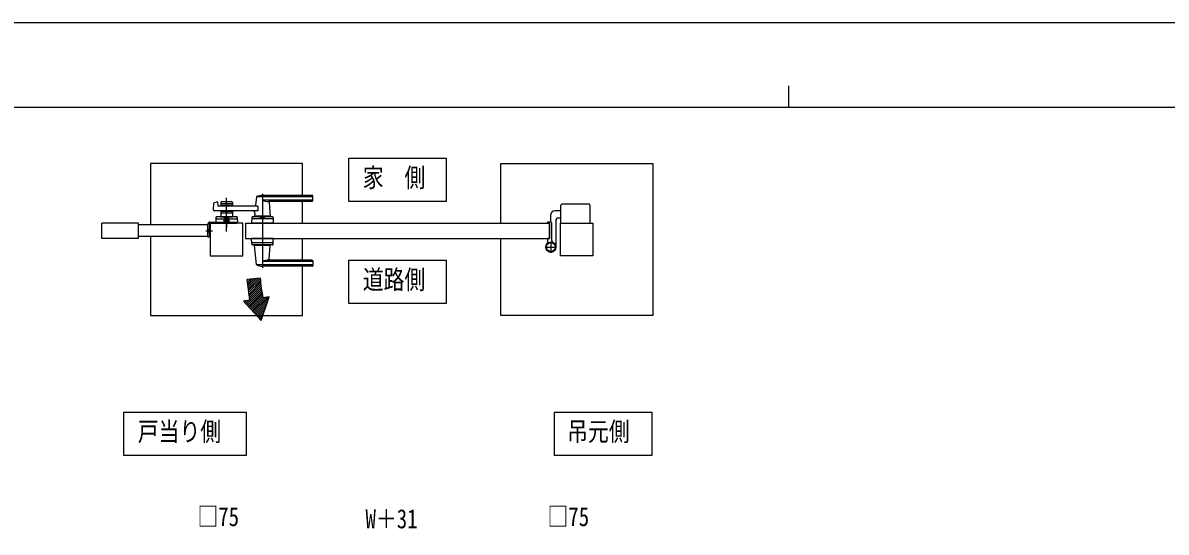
# Model space of a CAD drawing. Units: millimetres, scale not verified. Extents: x -4205 to 4205, y -2970 to 2970.
# Drawn here: x -1768 to 864, y 1797 to 2970 of the extents above; entities that cross this region are included whole.
import ezdxf
from ezdxf.enums import TextEntityAlignment as Align

# ---------------------------------------------------------------- set-up
doc = ezdxf.new("R2010")
doc.units = ezdxf.units.MM
doc.header["$LTSCALE"] = 12
for name, color, linetype in [('0-2_USER1', 3, 'Continuous'), ('0-3_YKK_A1', 4, 'Continuous'), ('0-4_YKK_D', 6, 'Continuous'), ('0-5_YKK_ZWAK', 7, 'Continuous')]:
    doc.layers.add(name, color=color, linetype=linetype)
doc.styles.add('ＭＳ ゴシック', font='')
doc.styles.get('ＭＳ ゴシック').set_extended_font_data('MS Gothic')

msp = doc.modelspace()

# ---------------------------------------------------------------- linework, layer by layer
at = {"layer": '0-2_USER1'}
for points in [[(-1017.48, 2558.5), (-1017.48, 2658.5), (-793.48, 2658.5), (-793.48, 2558.5)], [(-1017.48, 2323.5), (-1017.48, 2423.5), (-793.48, 2423.5), (-793.48, 2323.5)], [(-1535.48, 1973.5), (-1535.48, 2073.5), (-1253.88, 2073.5), (-1253.88, 1973.5)], [(-543.88, 1973.5), (-543.88, 2073.5), (-319.88, 2073.5), (-319.88, 1973.5)]]:
    msp.add_lwpolyline(points, close=True, dxfattribs=at)
at = {"layer": '0-3_YKK_A1'}
for p, q in [((-1473.98, 2646), (-1473.98, 2504.5)), ((-1329.31, 2539.16), (-1328.09, 2554.57)), ((-1326.58, 2556.35), (-1321.16, 2557.7)), ((-1319.92, 2556.78), (-1319.53, 2548.95)), ((-1312.48, 2556.5), (-1312.48, 2548)), ((-1285.48, 2553.5), (-1312.48, 2553.5)), ((-1310.48, 2558.5), (-1287.48, 2558.5)), ((-1298.98, 2489.6), (-1298.98, 2567.06)), ((-1285.48, 2556.5), (-1285.48, 2548)), ((-1230.53, 2568.89), (-1232.23, 2549.81)), ((-1101.48, 2569.48), (-1230.27, 2569.48)), ((-1216.48, 2576.5), (-1216.48, 2405.5)), ((-1101.48, 2572.5), (-1216.48, 2572.5)), ((-1101.48, 2561.83), (-1216.48, 2561.83)), ((-1102.48, 2558.5), (-1201.5, 2558.5)), ((-1201.31, 2556.31), (-1198.51, 2524.82)), ((-1123.98, 2508.5), (-1123.98, 2558.5)), ((-1100.48, 2560.5), (-1100.48, 2571.5)), ((-1226.92, 2548), (-1318.53, 2548)), ((-1312.48, 2537), (-1312.48, 2523.5)), ((-1285.48, 2531.5), (-1312.48, 2531.5)), ((-1301.4, 2549.5), (-1310.48, 2549.5)), ((-1301.4, 2535.5), (-1310.48, 2535.5)), ((-1299.34, 2551.15), (-1300.69, 2549.79)), ((-1299.34, 2533.85), (-1300.69, 2535.21)), ((-1298.63, 2551.15), (-1297.28, 2549.79)), ((-1298.63, 2533.85), (-1297.28, 2535.21)), ((-1287.48, 2549.5), (-1296.57, 2549.5)), ((-1287.48, 2535.5), (-1296.57, 2535.5)), ((-1285.48, 2537), (-1285.48, 2523.5)), ((-1233.85, 2531.55), (-1234.45, 2524.82)), ((-552.98, 2527), (-552.98, 2511)), ((-529.48, 2537), (-542.98, 2537)), ((-529.48, 2508.5), (-529.48, 2550)), ((-464.48, 2552), (-527.48, 2552)), ((-462.48, 2550), (-462.48, 2508.5)), ((-1586.48, 2473.5), (-1586.48, 2508.5)), ((-1501.48, 2508.5), (-1586.48, 2508.5)), ((-1501.48, 2473.5), (-1501.48, 2508.5)), ((-1341.98, 2504.5), (-1501.48, 2504.5)), ((-1341.98, 2476.5), (-1341.98, 2506.5)), ((-1339.48, 2506.5), (-1339.48, 2476.5)), ((-1339.48, 2501), (-1336.48, 2501)), ((-1337.48, 2511), (-1276.48, 2511)), ((-1337.48, 2508.5), (-1276.48, 2508.5)), ((-1336.48, 2481), (-1336.48, 2501)), ((-1323.54, 2521.57), (-1323.98, 2508.5)), ((-1273.98, 2508.5), (-1323.98, 2508.5)), ((-1321.71, 2518.5), (-1276.25, 2518.5)), ((-1276.41, 2523.5), (-1321.55, 2523.5)), ((-1312.48, 2523.5), (-1285.48, 2523.5)), ((-1292.73, 2512.6), (-1305.23, 2512.6)), ((-1305.23, 2512.6), (-1305.23, 2511)), ((-1292.73, 2511), (-1305.23, 2511)), ((-1303.98, 2517.8), (-1304.75, 2517.35)), ((-1304.56, 2512.6), (-1304.56, 2513.8)), ((-1303.98, 2517.8), (-1293.98, 2517.8)), ((-1303.48, 2520.7), (-1303.48, 2523.5)), ((-1303.48, 2520.7), (-1294.48, 2520.7)), ((-1302.48, 2511), (-1302.48, 2508.5)), ((-1301.87, 2513.8), (-1301.87, 2517.35)), ((-1298.98, 2519.31), (-1298.98, 2498.37)), ((-1296.09, 2513.8), (-1296.09, 2517.35)), ((-1295.48, 2511), (-1295.48, 2508.5)), ((-1293.98, 2517.8), (-1293.21, 2517.35)), ((-1293.41, 2512.6), (-1293.41, 2513.8)), ((-1293.21, 2513.8), (-1293.21, 2517.35)), ((-1292.73, 2512.6), (-1292.73, 2511)), ((-1276.48, 2511), (-1276.48, 2508.5)), ((-1274.42, 2521.57), (-1273.98, 2508.5)), ((-1241.04, 2521.57), (-1241.48, 2508.5)), ((-1191.48, 2508.5), (-1241.48, 2508.5)), ((-1193.75, 2518.5), (-1239.21, 2518.5)), ((-1193.91, 2523.5), (-1239.05, 2523.5)), ((-1198.48, 2524.49), (-1234.48, 2524.49)), ((-1234.48, 2523.5), (-1234.48, 2524.49)), ((-1198.81, 2524.49), (-1234.15, 2524.49)), ((-1231.48, 2524.49), (-1233.65, 2524.49)), ((-1221.23, 2508.5), (-1211.73, 2508.5)), ((-1220.98, 2520.7), (-1220.98, 2523.5)), ((-1198.81, 2524.49), (-1201.48, 2524.49)), ((-1198.48, 2523.5), (-1198.48, 2524.49)), ((-1191.92, 2521.57), (-1191.48, 2508.5)), ((-560.48, 2509.3), (-560.48, 2510)), ((-555.78, 2508.8), (-559.98, 2508.8)), ((-552.48, 2511), (-559.48, 2511)), ((-555.48, 2473.5), (-555.48, 2508.5)), ((-550.48, 2468.44), (-550.48, 2509)), ((-540.98, 2516), (-540.98, 2453.5)), ((-529.48, 2520), (-536.98, 2520)), ((-1341.98, 2477.5), (-1501.48, 2477.5)), ((-1346.85, 2491), (-1331.79, 2491)), ((-1341.98, 2493.75), (-1339.48, 2493.75)), ((-1341.98, 2488.25), (-1339.48, 2488.25)), ((-1339.48, 2476.5), (-1341.98, 2476.5)), ((-1339.48, 2481), (-1336.48, 2481)), ((-1501.48, 2473.5), (-1586.48, 2473.5)), ((-1241.04, 2460.43), (-1241.48, 2473.5)), ((-1191.48, 2473.5), (-1241.48, 2473.5)), ((-1193.75, 2463.5), (-1239.21, 2463.5)), ((-1193.91, 2458.5), (-1239.05, 2458.5)), ((-1234.48, 2458.5), (-1234.48, 2457.5)), ((-1198.48, 2457.5), (-1234.48, 2457.5)), ((-1230.53, 2413.1), (-1234.45, 2457.17)), ((-1201.31, 2425.68), (-1198.5, 2457.17)), ((-1198.48, 2458.5), (-1198.48, 2457.5)), ((-1191.92, 2460.43), (-1191.48, 2473.5)), ((-1123.98, 2423.5), (-1123.98, 2473.5)), ((-565.48, 2453.5), (-539.48, 2453.5)), ((-560.48, 2472.7), (-560.48, 2463.66)), ((-555.78, 2473.2), (-559.98, 2473.2)), ((-552.48, 2466.5), (-552.48, 2440.5)), ((-1102.48, 2423.5), (-1201.5, 2423.5)), ((-1101.48, 2412.52), (-1230.27, 2412.52)), ((-1101.48, 2420.17), (-1216.48, 2420.17)), ((-1101.48, 2409.5), (-1216.48, 2409.5)), ((-1100.48, 2421.5), (-1100.48, 2410.5)), ((-1221.98, 2382.18), (-1251.81, 2379)), ((-1249.29, 2379.27), (-1251.54, 2377.02)), ((-1244.26, 2379.81), (-1251.01, 2373.06)), ((-1239.24, 2380.34), (-1250.48, 2369.1)), ((-1234.21, 2380.88), (-1249.95, 2365.14)), ((-1229.19, 2381.41), (-1249.42, 2361.18)), ((-1224.16, 2381.95), (-1248.9, 2357.21)), ((-1221.73, 2379.89), (-1248.37, 2353.25)), ((-1221.27, 2375.86), (-1247.85, 2349.28)), ((-1220.79, 2371.84), (-1247.33, 2345.31)), ((-1218.67, 2356.01), (-1253.23, 2321.45)), ((-1218.09, 2352.1), (-1251.1, 2319.09)), ((-1217.48, 2348.22), (-1248.97, 2316.73)), ((-1216.86, 2344.35), (-1246.83, 2314.37)), ((-1220.29, 2367.85), (-1246.81, 2341.34)), ((-1219.77, 2363.88), (-1246.3, 2337.36)), ((-1219.23, 2359.94), (-1245.78, 2333.39)), ((-1245.51, 2331.31), (-1259.85, 2328.79)), ((-1219.63, 2284.27), (-1259.85, 2328.79)), ((-1259.26, 2328.89), (-1259.62, 2328.53)), ((-1253.81, 2329.85), (-1257.49, 2326.17)), ((-1248.36, 2330.81), (-1255.36, 2323.81)), ((-1216.21, 2340.5), (-1244.7, 2312.01)), ((-1215.55, 2336.68), (-1242.57, 2309.66)), ((-1210.2, 2337.54), (-1240.44, 2307.3)), ((-1204.75, 2338.5), (-1238.31, 2304.94)), ((-1201.4, 2337.36), (-1236.18, 2302.58)), ((-1203.75, 2330.52), (-1234.05, 2300.22)), ((-1206.1, 2323.68), (-1231.92, 2297.86)), ((-1208.45, 2316.84), (-1229.79, 2295.5)), ((-1219.63, 2284.27), (-1200.77, 2339.2)), ((-1200.77, 2339.2), (-1215.54, 2336.6)), ((-1210.8, 2310), (-1227.65, 2293.14)), ((-1213.14, 2303.16), (-1225.52, 2290.78)), ((-1215.49, 2296.32), (-1223.39, 2288.42)), ((-1217.84, 2289.48), (-1221.26, 2286.07))]:
    msp.add_line(p, q, dxfattribs=at)
for points in [[(-1123.98, 2572.5), (-1123.98, 2646), (-1473.98, 2646)], [(-317.98, 2646), (-317.98, 2296), (-667.98, 2296), (-667.98, 2473.5)], [(-667.98, 2508.5), (-667.98, 2646), (-317.98, 2646)], [(-1226.92, 2548), (-1226.92, 2537), (-1327.31, 2537)], [(-1293.21, 2513.8), (-1304.75, 2513.8), (-1304.75, 2517.35)], [(-1303.48, 2520.7), (-1294.48, 2520.7), (-1294.48, 2523.5)], [(-1302.03, 2517.8), (-1300.88, 2515.44), (-1298.98, 2514.43)], [(-1295.93, 2517.8), (-1297.08, 2515.44), (-1298.98, 2514.43)], [(-1255.48, 2508.5), (-1255.48, 2473.5), (-555.48, 2473.5)], [(-1255.48, 2508.5), (-555.48, 2508.5), (-555.48, 2473.5)], [(-1220.98, 2520.7), (-1211.98, 2520.7), (-1211.98, 2523.5)], [(-1473.98, 2477.5), (-1473.98, 2296), (-1123.98, 2296), (-1123.98, 2409.5)]]:
    msp.add_lwpolyline(points, dxfattribs=at)
for points in [[(-1336.48, 2433.5), (-1261.48, 2433.5), (-1261.48, 2508.5), (-1336.48, 2508.5)], [(-455.48, 2433.5), (-530.48, 2433.5), (-530.48, 2508.5), (-455.48, 2508.5)]]:
    msp.add_lwpolyline(points, close=True, dxfattribs=at)
for radius in [11.5, 10.35]:
    msp.add_circle((-552.48, 2453.5), radius, dxfattribs=at)
for centre, radius, start, end in [((-1326.1, 2554.41), 2, 104.03624, 175.49449), ((-1320.92, 2556.73), 1, 2.86241, 104.03624), ((-1310.48, 2556.5), 2, 90, 180), ((-1287.48, 2556.5), 2, 0, 90), ((-1229.54, 2568.81), 1, 113.30607, 174.91858), ((-1216.48, 2538.5), 34, 90, 113.30607), ((-1202.69, 2588.48), 30, 242.63879, 272.27092), ((-1199.32, 2556.5), 2, 90, 185.08142), ((-1102.48, 2560.5), 2, 270, 0), ((-1101.48, 2571.5), 1, 0, 90), ((-1101.48, 2568.48), 1, 0, 90), ((-1101.48, 2562.83), 1, 270, 0), ((-1327.31, 2539), 2, 175.49449, 270), ((-1318.53, 2549), 1, 182.86241, 270), ((-1310.48, 2551.5), 2, 180, 270), ((-1310.48, 2533.5), 2, 90, 180), ((-1301.4, 2550.5), 1, 270, 315), ((-1301.4, 2534.5), 1, 45, 90), ((-1298.98, 2550.79), 0.5, 45, 135), ((-1298.98, 2534.21), 0.5, 225, 315), ((-1296.57, 2550.5), 1, 225, 270), ((-1296.57, 2534.5), 1, 90, 135), ((-1287.48, 2551.5), 2, 270, 0), ((-1287.48, 2533.5), 2, 0, 90), ((-1238.83, 2531.99), 5, 354.91858, 90), ((-1234.22, 2549.99), 2, 270, 354.91858), ((-542.98, 2527), 10, 90, 180), ((-527.48, 2550), 2, 90, 180), ((-464.48, 2550), 2, 0, 90), ((-1337.48, 2506.5), 4.5, 90, 180), ((-1337.48, 2506.5), 2, 90, 180), ((-1321.71, 2516.5), 2, 90, 178.09085), ((-1321.55, 2521.5), 2, 90, 178.09085), ((-1303.31, 2515.24), 2.56, 55.61575, 124.38425), ((-1298.98, 2511.09), 10.61, 64.90378, 115.09622), ((-1298.98, 2508.25), 9.55, 72.41205, 107.58795), ((-1294.65, 2515.24), 2.56, 55.61575, 124.38425), ((-1276.41, 2521.5), 2, 1.90915, 90), ((-1276.25, 2516.5), 2, 1.90915, 90), ((-1239.21, 2516.5), 2, 90, 178.09085), ((-1239.05, 2521.5), 2, 90, 178.09085), ((-1234.15, 2524.79), 0.3, 174.91858, 270), ((-1216.48, 2511.09), 10.61, 64.90378, 115.09622), ((-1198.81, 2524.79), 0.3, 270, 5.08142), ((-1193.91, 2521.5), 2, 1.90915, 90), ((-1193.75, 2516.5), 2, 1.90915, 90), ((-559.48, 2510), 1, 90, 180), ((-559.98, 2509.3), 0.5, 180, 270), ((-555.78, 2508.5), 0.3, 0, 90), ((-552.48, 2509), 2, 0, 90), ((-536.98, 2516), 4, 90, 180), ((-1239.21, 2465.5), 2, 181.90915, 270), ((-1239.05, 2460.5), 2, 181.90915, 270), ((-1234.15, 2457.2), 0.3, 90, 185.08142), ((-1198.8, 2457.2), 0.3, 354.91858, 90), ((-1193.91, 2460.5), 2, 270, 358.09085), ((-1193.75, 2465.5), 2, 270, 358.09085), ((-552.48, 2453.5), 11.5, 141.98772, 64.89722), ((-565.48, 2463.66), 5, 321.98772, 0), ((-559.98, 2472.7), 0.5, 90, 180), ((-555.78, 2473.5), 0.3, 270, 0), ((-545.48, 2468.44), 5, 180.00002, 244.89722), ((-1202.69, 2393.52), 30, 87.72908, 117.36121), ((-1199.31, 2425.5), 2, 174.91858, 270), ((-1102.48, 2421.5), 2, 0, 90), ((-1229.53, 2413.19), 1, 185.08142, 246.69393), ((-1216.48, 2443.5), 34, 246.69393, 270), ((-1101.48, 2419.17), 1, 0, 90), ((-1101.48, 2413.52), 1, 270, 0), ((-1101.48, 2410.5), 1, 270, 0), ((-9246.6, 1299.42), 8067.36, 7.34884, 7.69047), ((-552.48, 2453.5), 673.28, 186.08068, 189.99886)]:
    msp.add_arc(centre, radius, start, end, dxfattribs=at)
at = {"layer": '0-5_YKK_ZWAK'}
for p, q in [((-4.98, 2825), (-4.98, 2775)), ((3895.02, 2775), (-3904.98, 2775))]:
    msp.add_line(p, q, dxfattribs=at)
msp.add_lwpolyline([(-4205, -2970), (4205, -2970), (4205, 2970), (-4205, 2970)], close=True, dxfattribs=at)

# ---------------------------------------------------------------- texts
at = {"layer": '0-2_USER1', "style": 'ＭＳ ゴシック', "width": 0.8}
for s, p in [('家\u3000側', (-985.48, 2578.5)), ('道路側', (-985.48, 2343.5)), ('戸当り側', (-1503.48, 1993.5)), ('吊元側', (-515.08, 1993.5))]:
    msp.add_text(s, height=43.99, dxfattribs=at).set_placement(p, align=Align.BOTTOM_LEFT)
at = {"layer": '0-4_YKK_D', "style": 'ＭＳ ゴシック', "width": 0.8}
for s, p in [('□75', (-1366.18, 1797.5)), ('W＋31', (-979.18, 1792.5)), ('□75', (-560.18, 1797.5))]:
    msp.add_text(s, height=43.99, dxfattribs=at).set_placement(p, align=Align.BOTTOM_LEFT)

doc.saveas('drawing.dxf')
